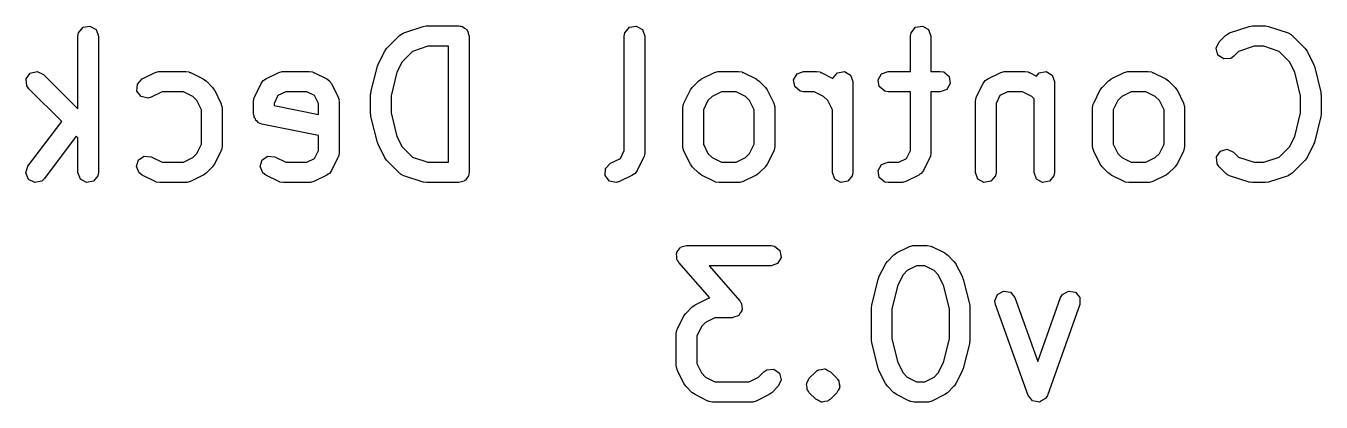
# Model space of a CAD drawing. Extents: x 112.9 to 160.3, y -137 to -94.4.
# Drawn here: x 116.63 to 126.11, y -121.28 to -118.52 of the extents above; entities that cross this region are included whole.
import ezdxf

# ---------------------------------------------------------------- set-up
doc = ezdxf.new("R2010")
doc.units = 0
doc.layers.add('BLACK', color=7, linetype='CONTINUOUS')

msp = doc.modelspace()

# ---------------------------------------------------------------- linework, layer by layer
at = {"layer": 'BLACK', "linetype": 'CONTINUOUS'}
for p, q in [((117.018, -118.572), (117.051, -118.532)), ((117.051, -118.532), (117.101, -118.524)), ((117.101, -118.524), (117.146, -118.549)), ((119.398, -118.574), (119.541, -118.526)), ((119.541, -118.526), (119.563, -118.523)), ((119.563, -118.523), (119.564, -118.522)), ((119.564, -118.522), (119.802, -118.522)), ((119.802, -118.522), (119.812, -118.524)), ((119.812, -118.524), (119.815, -118.524)), ((119.815, -118.524), (119.818, -118.525)), ((119.818, -118.525), (119.828, -118.527)), ((119.828, -118.527), (119.843, -118.539)), ((121.018, -118.572), (121.051, -118.532)), ((121.051, -118.532), (121.101, -118.524)), ((121.101, -118.524), (121.146, -118.549)), ((123.113, -118.572), (123.146, -118.532)), ((123.146, -118.532), (123.196, -118.524)), ((123.196, -118.524), (123.241, -118.549)), ((125.445, -118.574), (125.588, -118.526)), ((125.588, -118.526), (125.61, -118.523)), ((125.61, -118.523), (125.612, -118.522)), ((125.612, -118.522), (125.707, -118.522)), ((125.707, -118.522), (125.729, -118.526)), ((125.729, -118.526), (125.731, -118.526)), ((125.731, -118.526), (125.874, -118.574)), ((117.013, -118.597), (117.018, -118.572)), ((117.013, -119.131), (117.013, -118.597)), ((117.146, -118.549), (117.163, -118.597)), ((117.163, -118.597), (117.163, -119.597)), ((119.273, -118.687), (119.368, -118.592)), ((119.368, -118.592), (119.39, -118.577)), ((119.39, -118.577), (119.394, -118.577)), ((119.394, -118.577), (119.398, -118.574)), ((119.843, -118.539), (119.86, -118.549)), ((119.86, -118.549), (119.862, -118.556)), ((119.862, -118.556), (119.867, -118.56)), ((119.867, -118.56), (119.871, -118.579)), ((119.871, -118.579), (119.877, -118.597)), ((119.877, -118.597), (119.877, -119.597)), ((121.013, -118.597), (121.018, -118.572)), ((121.013, -119.437), (121.013, -118.597)), ((121.146, -118.549), (121.163, -118.597)), ((121.163, -118.597), (121.163, -119.455)), ((123.108, -118.597), (123.113, -118.572)), ((123.108, -118.856), (123.108, -118.597)), ((123.241, -118.549), (123.258, -118.597)), ((123.258, -118.597), (123.258, -118.856)), ((125.368, -118.64), (125.416, -118.592)), ((125.416, -118.592), (125.437, -118.577)), ((125.437, -118.577), (125.442, -118.577)), ((125.442, -118.577), (125.445, -118.574)), ((125.874, -118.574), (125.897, -118.586)), ((125.897, -118.586), (125.899, -118.59)), ((125.899, -118.59), (125.903, -118.592)), ((125.903, -118.592), (125.998, -118.687)), ((119.211, -118.802), (119.259, -118.707)), ((119.259, -118.707), (119.272, -118.689)), ((119.272, -118.689), (119.273, -118.687)), ((119.462, -118.711), (119.388, -118.785)), ((119.576, -118.672), (119.462, -118.711)), ((119.727, -118.672), (119.576, -118.672)), ((119.727, -119.522), (119.727, -118.672)), ((125.347, -118.686), (125.368, -118.64)), ((125.36, -118.736), (125.347, -118.686)), ((125.51, -118.711), (125.474, -118.746)), ((125.624, -118.672), (125.51, -118.711)), ((125.695, -118.672), (125.624, -118.672)), ((125.809, -118.711), (125.695, -118.672)), ((125.884, -118.785), (125.809, -118.711)), ((125.998, -118.687), (126.011, -118.706)), ((126.011, -118.706), (126.012, -118.707)), ((126.012, -118.707), (126.06, -118.802)), ((119.158, -119.008), (119.206, -118.817)), ((119.206, -118.817), (119.211, -118.805)), ((119.211, -118.805), (119.211, -118.802)), ((119.388, -118.785), (119.349, -118.862)), ((125.402, -118.765), (125.36, -118.736)), ((125.453, -118.761), (125.402, -118.765)), ((125.474, -118.746), (125.453, -118.761)), ((125.922, -118.862), (125.884, -118.785)), ((126.06, -118.802), (126.064, -118.814)), ((126.064, -118.814), (126.066, -118.817)), ((126.066, -118.817), (126.113, -119.008)), ((116.635, -118.911), (116.664, -118.869)), ((116.639, -118.962), (116.635, -118.911)), ((116.664, -118.869), (116.714, -118.856)), ((116.714, -118.856), (116.76, -118.878)), ((116.76, -118.878), (117.013, -119.131)), ((117.448, -118.949), (117.483, -118.911)), ((117.483, -118.911), (117.578, -118.864)), ((117.578, -118.864), (117.603, -118.856)), ((117.603, -118.856), (117.608, -118.857)), ((117.608, -118.857), (117.612, -118.856)), ((117.612, -118.856), (117.802, -118.856)), ((117.802, -118.856), (117.828, -118.86)), ((117.828, -118.86), (117.831, -118.863)), ((117.831, -118.863), (117.836, -118.864)), ((117.836, -118.864), (117.931, -118.911)), ((117.931, -118.911), (117.949, -118.925)), ((118.38, -118.919), (118.388, -118.911)), ((118.388, -118.911), (118.483, -118.864)), ((118.483, -118.864), (118.508, -118.856)), ((118.508, -118.856), (118.512, -118.857)), ((118.512, -118.857), (118.517, -118.856)), ((118.517, -118.856), (118.707, -118.856)), ((118.707, -118.856), (118.733, -118.86)), ((118.733, -118.86), (118.736, -118.863)), ((118.736, -118.863), (118.741, -118.864)), ((118.741, -118.864), (118.836, -118.911)), ((118.836, -118.911), (118.857, -118.927)), ((119.349, -118.862), (119.306, -119.035)), ((121.559, -118.925), (121.577, -118.912)), ((121.577, -118.912), (121.578, -118.911)), ((121.578, -118.911), (121.674, -118.864)), ((121.674, -118.864), (121.699, -118.856)), ((121.699, -118.856), (121.703, -118.857)), ((121.703, -118.857), (121.707, -118.856)), ((121.707, -118.856), (121.85, -118.856)), ((121.85, -118.856), (121.876, -118.86)), ((121.876, -118.86), (121.879, -118.863)), ((121.879, -118.863), (121.884, -118.864)), ((121.884, -118.864), (121.979, -118.911)), ((121.979, -118.911), (121.997, -118.925)), ((122.252, -118.918), (122.278, -118.873)), ((122.278, -118.873), (122.326, -118.856)), ((122.326, -118.856), (122.421, -118.856)), ((122.421, -118.856), (122.447, -118.86)), ((122.447, -118.86), (122.451, -118.863)), ((122.451, -118.863), (122.455, -118.864)), ((122.455, -118.864), (122.541, -118.907)), ((122.541, -118.905), (122.574, -118.866)), ((122.541, -118.907), (122.541, -118.905)), ((122.574, -118.866), (122.625, -118.857)), ((122.625, -118.857), (122.669, -118.883)), ((122.669, -118.883), (122.687, -118.931)), ((122.871, -118.918), (122.897, -118.873)), ((122.897, -118.873), (122.945, -118.856)), ((122.945, -118.856), (123.108, -118.856)), ((123.258, -118.856), (123.326, -118.856)), ((123.326, -118.856), (123.352, -118.86)), ((123.352, -118.86), (123.391, -118.893)), ((123.391, -118.893), (123.4, -118.944)), ((123.666, -118.919), (123.674, -118.911)), ((123.674, -118.911), (123.769, -118.864)), ((123.769, -118.864), (123.794, -118.856)), ((123.794, -118.856), (123.798, -118.857)), ((123.798, -118.857), (123.802, -118.856)), ((123.802, -118.856), (123.945, -118.856)), ((123.945, -118.856), (123.971, -118.86)), ((123.971, -118.86), (123.974, -118.863)), ((123.974, -118.863), (123.979, -118.864)), ((123.979, -118.864), (124.031, -118.89)), ((124.031, -118.89), (124.051, -118.866)), ((124.051, -118.866), (124.101, -118.857)), ((124.101, -118.857), (124.146, -118.883)), ((124.146, -118.883), (124.163, -118.931)), ((124.559, -118.925), (124.577, -118.912)), ((124.577, -118.912), (124.578, -118.911)), ((124.578, -118.911), (124.674, -118.864)), ((124.674, -118.864), (124.699, -118.856)), ((124.699, -118.856), (124.703, -118.857)), ((124.703, -118.857), (124.707, -118.856)), ((124.707, -118.856), (124.85, -118.856)), ((124.85, -118.856), (124.876, -118.86)), ((124.876, -118.86), (124.879, -118.863)), ((124.879, -118.863), (124.884, -118.864)), ((124.884, -118.864), (124.979, -118.911)), ((124.979, -118.911), (124.997, -118.925)), ((125.965, -119.035), (125.922, -118.862)), ((116.654, -118.984), (116.639, -118.962)), ((116.894, -119.223), (116.654, -118.984)), ((117.445, -119), (117.448, -118.949)), ((117.475, -119.041), (117.445, -119)), ((117.63, -119.006), (117.55, -119.045)), ((117.785, -119.006), (117.63, -119.006)), ((117.853, -119.04), (117.785, -119.006)), ((117.949, -118.925), (117.951, -118.925)), ((117.951, -118.925), (117.998, -118.973)), ((117.998, -118.973), (118.011, -118.991)), ((118.011, -118.991), (118.012, -118.992)), ((118.012, -118.992), (118.06, -119.088)), ((118.307, -119.04), (118.354, -118.945)), ((118.354, -118.945), (118.37, -118.924)), ((118.37, -118.924), (118.38, -118.919)), ((118.534, -119.006), (118.477, -119.034)), ((118.689, -119.006), (118.534, -119.006)), ((118.746, -119.034), (118.689, -119.006)), ((118.857, -118.927), (118.861, -118.937)), ((118.861, -118.937), (118.869, -118.945)), ((118.869, -118.945), (118.917, -119.04)), ((119.156, -119.026), (119.159, -119.011)), ((119.159, -119.011), (119.158, -119.008)), ((121.45, -119.088), (121.497, -118.992)), ((121.497, -118.992), (121.511, -118.974)), ((121.511, -118.973), (121.559, -118.925)), ((121.511, -118.974), (121.511, -118.973)), ((121.725, -119.006), (121.656, -119.04)), ((121.832, -119.006), (121.725, -119.006)), ((121.901, -119.04), (121.832, -119.006)), ((121.997, -118.925), (121.998, -118.925)), ((121.998, -118.925), (122.046, -118.973)), ((122.046, -118.973), (122.059, -118.991)), ((122.059, -118.991), (122.06, -118.992)), ((122.06, -118.992), (122.108, -119.088)), ((122.261, -118.968), (122.252, -118.918)), ((122.301, -119.001), (122.261, -118.968)), ((122.326, -119.006), (122.301, -119.001)), ((122.404, -119.006), (122.326, -119.006)), ((122.472, -119.04), (122.404, -119.006)), ((122.687, -118.931), (122.687, -119.597)), ((122.88, -118.968), (122.871, -118.918)), ((122.92, -119.001), (122.88, -118.968)), ((122.945, -119.006), (122.92, -119.001)), ((123.108, -119.006), (122.945, -119.006)), ((123.108, -119.437), (123.108, -119.006)), ((123.326, -119.006), (123.258, -119.006)), ((123.258, -119.006), (123.258, -119.455)), ((123.374, -118.988), (123.326, -119.006)), ((123.4, -118.944), (123.374, -118.988)), ((123.592, -119.04), (123.64, -118.945)), ((123.64, -118.945), (123.656, -118.924)), ((123.656, -118.924), (123.666, -118.919)), ((123.82, -119.006), (123.763, -119.034)), ((123.928, -119.006), (123.82, -119.006)), ((123.996, -119.04), (123.928, -119.006)), ((124.163, -118.931), (124.163, -119.597)), ((124.45, -119.088), (124.497, -118.992)), ((124.497, -118.992), (124.511, -118.974)), ((124.511, -118.973), (124.559, -118.925)), ((124.511, -118.974), (124.511, -118.973)), ((124.725, -119.006), (124.656, -119.04)), ((124.832, -119.006), (124.725, -119.006)), ((124.901, -119.04), (124.832, -119.006)), ((124.997, -118.925), (124.998, -118.925)), ((124.998, -118.925), (125.046, -118.973)), ((125.046, -118.973), (125.059, -118.991)), ((125.059, -118.991), (125.06, -118.992)), ((125.06, -118.992), (125.108, -119.088)), ((126.113, -119.008), (126.114, -119.023)), ((117.525, -119.053), (117.475, -119.041)), ((117.55, -119.045), (117.525, -119.053)), ((117.884, -119.07), (117.853, -119.04)), ((117.918, -119.139), (117.884, -119.07)), ((118.06, -119.088), (118.067, -119.113)), ((118.299, -119.074), (118.303, -119.048)), ((118.299, -119.169), (118.299, -119.074)), ((118.303, -119.048), (118.306, -119.044)), ((118.306, -119.044), (118.307, -119.04)), ((118.477, -119.034), (118.449, -119.091)), ((118.449, -119.091), (118.449, -119.107)), ((118.775, -119.091), (118.746, -119.034)), ((118.775, -119.173), (118.775, -119.091)), ((118.917, -119.04), (118.925, -119.065)), ((118.925, -119.065), (118.923, -119.069)), ((118.923, -119.069), (118.925, -119.074)), ((118.925, -119.074), (118.925, -119.455)), ((119.156, -119.169), (119.156, -119.026)), ((119.306, -119.035), (119.306, -119.16)), ((121.442, -119.121), (121.446, -119.096)), ((121.446, -119.096), (121.449, -119.092)), ((121.449, -119.092), (121.45, -119.088)), ((121.626, -119.07), (121.592, -119.139)), ((121.656, -119.04), (121.626, -119.07)), ((121.931, -119.07), (121.901, -119.04)), ((121.965, -119.139), (121.931, -119.07)), ((122.108, -119.088), (122.115, -119.113)), ((122.503, -119.07), (122.472, -119.04)), ((122.537, -119.139), (122.503, -119.07)), ((123.585, -119.074), (123.589, -119.048)), ((123.585, -119.597), (123.585, -119.074)), ((123.589, -119.048), (123.592, -119.044)), ((123.592, -119.044), (123.592, -119.04)), ((123.763, -119.034), (123.735, -119.091)), ((123.735, -119.091), (123.735, -119.597)), ((124.013, -119.057), (123.996, -119.04)), ((124.013, -119.597), (124.013, -119.057)), ((124.442, -119.121), (124.446, -119.096)), ((124.446, -119.096), (124.449, -119.092)), ((124.449, -119.092), (124.45, -119.088)), ((124.626, -119.07), (124.592, -119.139)), ((124.656, -119.04), (124.626, -119.07)), ((124.931, -119.07), (124.901, -119.04)), ((124.965, -119.139), (124.931, -119.07)), ((125.108, -119.088), (125.115, -119.113)), ((125.965, -119.16), (125.965, -119.035)), ((126.114, -119.023), (126.115, -119.026)), ((126.115, -119.026), (126.115, -119.169)), ((117.918, -119.389), (117.918, -119.139)), ((118.067, -119.113), (118.066, -119.117)), ((118.066, -119.117), (118.068, -119.121)), ((118.068, -119.121), (118.068, -119.407)), ((118.303, -119.18), (118.299, -119.169)), ((118.303, -119.193), (118.303, -119.18)), ((118.312, -119.204), (118.303, -119.193)), ((118.449, -119.107), (118.775, -119.173)), ((119.157, -119.172), (119.156, -119.169)), ((119.158, -119.187), (119.157, -119.172)), ((119.206, -119.377), (119.158, -119.187)), ((119.306, -119.16), (119.349, -119.333)), ((121.442, -119.407), (121.442, -119.121)), ((121.592, -119.139), (121.592, -119.389)), ((121.965, -119.389), (121.965, -119.139)), ((122.115, -119.113), (122.114, -119.117)), ((122.114, -119.117), (122.115, -119.121)), ((122.115, -119.121), (122.115, -119.407)), ((122.537, -119.597), (122.537, -119.139)), ((124.442, -119.407), (124.442, -119.121)), ((124.592, -119.139), (124.592, -119.389)), ((124.965, -119.389), (124.965, -119.139)), ((125.115, -119.113), (125.114, -119.117)), ((125.114, -119.117), (125.115, -119.121)), ((125.115, -119.121), (125.115, -119.407)), ((125.922, -119.333), (125.965, -119.16)), ((126.113, -119.187), (126.066, -119.377)), ((126.115, -119.169), (126.113, -119.184)), ((126.113, -119.184), (126.113, -119.187)), ((116.647, -119.552), (116.894, -119.223)), ((118.316, -119.217), (118.312, -119.204)), ((118.327, -119.223), (118.316, -119.217)), ((118.335, -119.233), (118.327, -119.223)), ((118.359, -119.242), (118.335, -119.233)), ((118.775, -119.326), (118.359, -119.242)), ((117.001, -119.331), (116.767, -119.642)), ((117.013, -119.343), (117.001, -119.331)), ((117.013, -119.597), (117.013, -119.343)), ((117.884, -119.458), (117.918, -119.389)), ((118.775, -119.437), (118.775, -119.326)), ((119.208, -119.38), (119.206, -119.377)), ((119.211, -119.393), (119.208, -119.38)), ((119.349, -119.333), (119.388, -119.41)), ((121.592, -119.389), (121.626, -119.458)), ((121.931, -119.458), (121.965, -119.389)), ((124.592, -119.389), (124.626, -119.458)), ((124.931, -119.458), (124.965, -119.389)), ((125.884, -119.41), (125.922, -119.333)), ((126.066, -119.377), (126.06, -119.389)), ((126.06, -119.389), (126.06, -119.393)), ((117.456, -119.505), (117.499, -119.477)), ((117.499, -119.477), (117.55, -119.483)), ((117.55, -119.483), (117.63, -119.522)), ((117.853, -119.488), (117.884, -119.458)), ((118.06, -119.44), (118.012, -119.536)), ((118.063, -119.433), (118.06, -119.436)), ((118.06, -119.436), (118.06, -119.44)), ((118.068, -119.407), (118.063, -119.433)), ((118.361, -119.505), (118.404, -119.477)), ((118.404, -119.477), (118.455, -119.483)), ((118.455, -119.483), (118.534, -119.522)), ((118.746, -119.494), (118.775, -119.437)), ((118.918, -119.484), (118.917, -119.488)), ((118.92, -119.48), (118.918, -119.484)), ((118.925, -119.455), (118.92, -119.48)), ((119.259, -119.488), (119.211, -119.393)), ((119.388, -119.41), (119.462, -119.484)), ((119.462, -119.484), (119.576, -119.522)), ((120.985, -119.494), (121.013, -119.437)), ((121.156, -119.484), (121.155, -119.488)), ((121.159, -119.48), (121.156, -119.484)), ((121.163, -119.455), (121.159, -119.48)), ((121.443, -119.411), (121.442, -119.407)), ((121.442, -119.415), (121.443, -119.411)), ((121.45, -119.44), (121.442, -119.415)), ((121.497, -119.536), (121.45, -119.44)), ((121.626, -119.458), (121.656, -119.488)), ((121.901, -119.488), (121.931, -119.458)), ((122.108, -119.44), (122.06, -119.536)), ((122.111, -119.433), (122.108, -119.436)), ((122.108, -119.436), (122.108, -119.44)), ((122.115, -119.407), (122.111, -119.433)), ((123.08, -119.494), (123.108, -119.437)), ((123.251, -119.484), (123.25, -119.488)), ((123.254, -119.48), (123.251, -119.484)), ((123.258, -119.455), (123.254, -119.48)), ((124.443, -119.411), (124.442, -119.407)), ((124.442, -119.415), (124.443, -119.411)), ((124.45, -119.44), (124.442, -119.415)), ((124.497, -119.536), (124.45, -119.44)), ((124.626, -119.458), (124.656, -119.488)), ((124.901, -119.488), (124.931, -119.458)), ((125.108, -119.44), (125.06, -119.536)), ((125.111, -119.433), (125.108, -119.436)), ((125.108, -119.436), (125.108, -119.44)), ((125.115, -119.407), (125.111, -119.433)), ((125.349, -119.483), (125.378, -119.441)), ((125.353, -119.534), (125.349, -119.483)), ((125.378, -119.441), (125.428, -119.427)), ((125.428, -119.427), (125.474, -119.449)), ((125.474, -119.449), (125.51, -119.484)), ((125.51, -119.484), (125.624, -119.522)), ((125.695, -119.522), (125.809, -119.484)), ((125.809, -119.484), (125.884, -119.41)), ((126.06, -119.393), (126.012, -119.488)), ((116.632, -119.601), (116.647, -119.552)), ((117.442, -119.554), (117.456, -119.505)), ((117.462, -119.601), (117.442, -119.554)), ((117.63, -119.522), (117.785, -119.522)), ((117.785, -119.522), (117.853, -119.488)), ((117.998, -119.555), (117.951, -119.603)), ((117.999, -119.554), (117.998, -119.555)), ((118.012, -119.536), (117.999, -119.554)), ((118.347, -119.554), (118.361, -119.505)), ((118.367, -119.601), (118.347, -119.554)), ((118.534, -119.522), (118.689, -119.522)), ((118.689, -119.522), (118.746, -119.494)), ((118.917, -119.488), (118.869, -119.583)), ((119.26, -119.489), (119.259, -119.488)), ((119.273, -119.508), (119.26, -119.489)), ((119.368, -119.603), (119.273, -119.508)), ((119.576, -119.522), (119.727, -119.522)), ((120.873, -119.619), (120.876, -119.568)), ((120.876, -119.568), (120.912, -119.53)), ((120.912, -119.53), (120.985, -119.494)), ((121.155, -119.488), (121.108, -119.583)), ((121.498, -119.537), (121.497, -119.536)), ((121.511, -119.555), (121.498, -119.537)), ((121.559, -119.603), (121.511, -119.555)), ((121.656, -119.488), (121.725, -119.522)), ((121.725, -119.522), (121.832, -119.522)), ((121.832, -119.522), (121.901, -119.488)), ((122.046, -119.555), (121.998, -119.603)), ((122.047, -119.554), (122.046, -119.555)), ((122.06, -119.536), (122.047, -119.554)), ((122.871, -119.584), (122.897, -119.54)), ((122.897, -119.54), (122.945, -119.522)), ((122.945, -119.522), (123.023, -119.522)), ((123.023, -119.522), (123.08, -119.494)), ((123.25, -119.488), (123.203, -119.583)), ((124.498, -119.537), (124.497, -119.536)), ((124.511, -119.555), (124.498, -119.537)), ((124.559, -119.603), (124.511, -119.555)), ((124.656, -119.488), (124.725, -119.522)), ((124.725, -119.522), (124.832, -119.522)), ((124.832, -119.522), (124.901, -119.488)), ((125.046, -119.555), (124.998, -119.603)), ((125.047, -119.554), (125.046, -119.555)), ((125.06, -119.536), (125.047, -119.554)), ((125.368, -119.555), (125.353, -119.534)), ((125.416, -119.603), (125.368, -119.555)), ((125.624, -119.522), (125.695, -119.522)), ((125.998, -119.508), (125.903, -119.603)), ((125.999, -119.506), (125.998, -119.508)), ((126.012, -119.488), (125.999, -119.506)), ((116.652, -119.649), (116.632, -119.601)), ((116.698, -119.672), (116.652, -119.649)), ((116.748, -119.66), (116.698, -119.672)), ((116.767, -119.642), (116.748, -119.66)), ((117.031, -119.646), (117.013, -119.597)), ((117.075, -119.671), (117.031, -119.646)), ((117.126, -119.662), (117.075, -119.671)), ((117.159, -119.623), (117.126, -119.662)), ((117.163, -119.597), (117.159, -119.623)), ((117.483, -119.617), (117.462, -119.601)), ((117.578, -119.664), (117.483, -119.617)), ((117.583, -119.665), (117.578, -119.664)), ((117.586, -119.668), (117.583, -119.665)), ((117.612, -119.672), (117.586, -119.668)), ((117.802, -119.672), (117.612, -119.672)), ((117.807, -119.671), (117.802, -119.672)), ((117.811, -119.672), (117.807, -119.671)), ((117.836, -119.664), (117.811, -119.672)), ((117.931, -119.617), (117.836, -119.664)), ((117.932, -119.616), (117.931, -119.617)), ((117.951, -119.603), (117.932, -119.616)), ((118.388, -119.617), (118.367, -119.601)), ((118.483, -119.664), (118.388, -119.617)), ((118.488, -119.665), (118.483, -119.664)), ((118.491, -119.668), (118.488, -119.665)), ((118.517, -119.672), (118.491, -119.668)), ((118.707, -119.672), (118.517, -119.672)), ((118.711, -119.671), (118.707, -119.672)), ((118.716, -119.672), (118.711, -119.671)), ((118.741, -119.664), (118.716, -119.672)), ((118.836, -119.617), (118.741, -119.664)), ((118.844, -119.609), (118.836, -119.617)), ((118.854, -119.604), (118.844, -119.609)), ((118.869, -119.583), (118.854, -119.604)), ((119.372, -119.605), (119.368, -119.603)), ((119.375, -119.609), (119.372, -119.605)), ((119.398, -119.621), (119.375, -119.609)), ((119.541, -119.669), (119.398, -119.621)), ((119.542, -119.668), (119.541, -119.669)), ((119.564, -119.672), (119.542, -119.668)), ((119.802, -119.672), (119.564, -119.672)), ((119.821, -119.666), (119.802, -119.672)), ((119.84, -119.662), (119.821, -119.666)), ((119.844, -119.657), (119.84, -119.662)), ((119.851, -119.655), (119.844, -119.657)), ((119.86, -119.638), (119.851, -119.655)), ((119.873, -119.623), (119.86, -119.638)), ((119.875, -119.613), (119.873, -119.623)), ((119.876, -119.61), (119.875, -119.613)), ((119.877, -119.597), (119.876, -119.607)), ((119.876, -119.607), (119.876, -119.61)), ((120.904, -119.66), (120.873, -119.619)), ((120.954, -119.672), (120.904, -119.66)), ((120.979, -119.664), (120.954, -119.672)), ((121.074, -119.617), (120.979, -119.664)), ((121.082, -119.609), (121.074, -119.617)), ((121.092, -119.604), (121.082, -119.609)), ((121.108, -119.583), (121.092, -119.604)), ((121.56, -119.603), (121.559, -119.603)), ((121.578, -119.617), (121.56, -119.603)), ((121.674, -119.664), (121.578, -119.617)), ((121.678, -119.665), (121.674, -119.664)), ((121.681, -119.668), (121.678, -119.665)), ((121.707, -119.672), (121.681, -119.668)), ((121.85, -119.672), (121.707, -119.672)), ((121.854, -119.671), (121.85, -119.672)), ((121.859, -119.672), (121.854, -119.671)), ((121.884, -119.664), (121.859, -119.672)), ((121.979, -119.617), (121.884, -119.664)), ((121.98, -119.616), (121.979, -119.617)), ((121.998, -119.603), (121.98, -119.616)), ((122.554, -119.646), (122.537, -119.597)), ((122.599, -119.671), (122.554, -119.646)), ((122.649, -119.662), (122.599, -119.671)), ((122.682, -119.623), (122.649, -119.662)), ((122.687, -119.597), (122.682, -119.623)), ((122.88, -119.635), (122.871, -119.584)), ((122.92, -119.668), (122.88, -119.635)), ((122.945, -119.672), (122.92, -119.668)), ((123.04, -119.672), (122.945, -119.672)), ((123.045, -119.671), (123.04, -119.672)), ((123.049, -119.672), (123.045, -119.671)), ((123.074, -119.664), (123.049, -119.672)), ((123.169, -119.617), (123.074, -119.664)), ((123.177, -119.609), (123.169, -119.617)), ((123.187, -119.604), (123.177, -119.609)), ((123.203, -119.583), (123.187, -119.604)), ((123.602, -119.646), (123.585, -119.597)), ((123.646, -119.671), (123.602, -119.646)), ((123.697, -119.662), (123.646, -119.671)), ((123.73, -119.623), (123.697, -119.662)), ((123.735, -119.597), (123.73, -119.623)), ((124.031, -119.646), (124.013, -119.597)), ((124.075, -119.671), (124.031, -119.646)), ((124.126, -119.662), (124.075, -119.671)), ((124.159, -119.623), (124.126, -119.662)), ((124.163, -119.597), (124.159, -119.623)), ((124.56, -119.603), (124.559, -119.603)), ((124.578, -119.617), (124.56, -119.603)), ((124.674, -119.664), (124.578, -119.617)), ((124.678, -119.665), (124.674, -119.664)), ((124.681, -119.668), (124.678, -119.665)), ((124.707, -119.672), (124.681, -119.668)), ((124.85, -119.672), (124.707, -119.672)), ((124.854, -119.671), (124.85, -119.672)), ((124.859, -119.672), (124.854, -119.671)), ((124.884, -119.664), (124.859, -119.672)), ((124.979, -119.617), (124.884, -119.664)), ((124.98, -119.616), (124.979, -119.617)), ((124.998, -119.603), (124.98, -119.616)), ((125.42, -119.605), (125.416, -119.603)), ((125.422, -119.609), (125.42, -119.605)), ((125.445, -119.621), (125.422, -119.609)), ((125.588, -119.669), (125.445, -119.621)), ((125.59, -119.668), (125.588, -119.669)), ((125.612, -119.672), (125.59, -119.668)), ((125.707, -119.672), (125.612, -119.672)), ((125.709, -119.672), (125.707, -119.672)), ((125.731, -119.669), (125.709, -119.672)), ((125.874, -119.621), (125.731, -119.669)), ((125.877, -119.618), (125.874, -119.621)), ((125.882, -119.618), (125.877, -119.618)), ((125.903, -119.603), (125.882, -119.618)), ((121.421, -120.15), (121.426, -120.148)), ((121.426, -120.148), (121.43, -120.143)), ((121.43, -120.143), (121.45, -120.139)), ((121.45, -120.139), (121.469, -120.132)), ((121.469, -120.132), (122.088, -120.132)), ((122.088, -120.132), (122.114, -120.137)), ((122.114, -120.137), (122.153, -120.17)), ((123.007, -120.188), (123.102, -120.14)), ((123.102, -120.14), (123.127, -120.133)), ((123.127, -120.133), (123.131, -120.134)), ((123.131, -120.134), (123.136, -120.132)), ((123.136, -120.132), (123.231, -120.132)), ((123.231, -120.132), (123.257, -120.137)), ((123.257, -120.137), (123.26, -120.14)), ((123.26, -120.14), (123.264, -120.14)), ((123.264, -120.14), (123.36, -120.188)), ((121.395, -120.194), (121.398, -120.189)), ((121.399, -120.214), (121.395, -120.194)), ((121.398, -120.183), (121.411, -120.167)), ((121.398, -120.189), (121.398, -120.183)), ((121.399, -120.234), (121.399, -120.214)), ((121.404, -120.242), (121.399, -120.234)), ((121.404, -120.245), (121.404, -120.242)), ((121.411, -120.167), (121.421, -120.15)), ((122.162, -120.22), (122.136, -120.265)), ((122.153, -120.17), (122.162, -120.22)), ((122.94, -120.25), (122.987, -120.202)), ((122.987, -120.202), (123.006, -120.189)), ((123.006, -120.189), (123.007, -120.188)), ((123.36, -120.188), (123.378, -120.201)), ((123.378, -120.201), (123.379, -120.202)), ((123.379, -120.202), (123.427, -120.25)), ((121.407, -120.247), (121.404, -120.245)), ((121.413, -120.257), (121.407, -120.247)), ((121.64, -120.517), (121.413, -120.257)), ((122.088, -120.282), (121.634, -120.282)), ((121.634, -120.282), (121.859, -120.539)), ((122.136, -120.265), (122.088, -120.282)), ((122.878, -120.364), (122.926, -120.269)), ((122.926, -120.269), (122.939, -120.251)), ((122.939, -120.251), (122.94, -120.25)), ((123.085, -120.317), (123.054, -120.347)), ((123.153, -120.282), (123.085, -120.317)), ((123.213, -120.282), (123.153, -120.282)), ((123.282, -120.317), (123.213, -120.282)), ((123.312, -120.347), (123.282, -120.317)), ((123.427, -120.25), (123.44, -120.268)), ((123.44, -120.268), (123.441, -120.269)), ((123.441, -120.269), (123.489, -120.364)), ((122.825, -120.57), (122.872, -120.38)), ((122.872, -120.38), (122.878, -120.368)), ((122.878, -120.368), (122.878, -120.364)), ((123.016, -120.424), (122.973, -120.598)), ((123.054, -120.347), (123.016, -120.424)), ((123.351, -120.424), (123.312, -120.347)), ((123.394, -120.598), (123.351, -120.424)), ((123.489, -120.364), (123.492, -120.377)), ((123.492, -120.377), (123.494, -120.38)), ((123.494, -120.38), (123.542, -120.57)), ((121.531, -120.569), (121.626, -120.521)), ((121.626, -120.521), (121.64, -120.517)), ((123.727, -120.54), (123.745, -120.492)), ((123.745, -120.492), (123.79, -120.467)), ((123.79, -120.467), (123.84, -120.476)), ((123.84, -120.476), (123.873, -120.515)), ((123.873, -120.515), (124.04, -120.984)), ((124.04, -120.984), (124.208, -120.515)), ((124.208, -120.515), (124.221, -120.493)), ((124.221, -120.493), (124.265, -120.467)), ((124.265, -120.467), (124.316, -120.476)), ((124.316, -120.476), (124.349, -120.515)), ((124.349, -120.515), (124.349, -120.566)), ((121.464, -120.631), (121.511, -120.583)), ((121.511, -120.583), (121.53, -120.57)), ((121.53, -120.57), (121.531, -120.569)), ((121.859, -120.539), (121.865, -120.549)), ((121.873, -120.613), (121.861, -120.628)), ((121.865, -120.549), (121.867, -120.551)), ((121.867, -120.551), (121.868, -120.554)), ((121.868, -120.554), (121.872, -120.561)), ((121.872, -120.561), (121.873, -120.581)), ((121.873, -120.581), (121.876, -120.601)), ((121.876, -120.601), (121.873, -120.607)), ((121.873, -120.607), (121.873, -120.613)), ((122.823, -120.588), (122.825, -120.574)), ((122.823, -120.826), (122.823, -120.588)), ((122.825, -120.574), (122.825, -120.57)), ((122.973, -120.598), (122.973, -120.817)), ((123.394, -120.817), (123.394, -120.598)), ((123.542, -120.57), (123.543, -120.585)), ((123.543, -120.585), (123.544, -120.588)), ((123.544, -120.588), (123.544, -120.826)), ((123.732, -120.566), (123.727, -120.54)), ((123.97, -121.233), (123.732, -120.566)), ((124.349, -120.566), (124.111, -121.233)), ((121.402, -120.745), (121.45, -120.65)), ((121.45, -120.65), (121.463, -120.632)), ((121.463, -120.632), (121.464, -120.631)), ((121.609, -120.698), (121.578, -120.728)), ((121.677, -120.663), (121.609, -120.698)), ((121.802, -120.663), (121.677, -120.663)), ((121.821, -120.656), (121.802, -120.663)), ((121.841, -120.652), (121.821, -120.656)), ((121.845, -120.648), (121.841, -120.652)), ((121.851, -120.646), (121.845, -120.648)), ((121.861, -120.628), (121.851, -120.646)), ((121.394, -120.779), (121.399, -120.753)), ((121.394, -121.017), (121.394, -120.779)), ((121.399, -120.753), (121.401, -120.75)), ((121.401, -120.75), (121.402, -120.745)), ((121.578, -120.728), (121.544, -120.797)), ((121.544, -120.797), (121.544, -120.999)), ((122.824, -120.83), (122.823, -120.826)), ((122.825, -120.845), (122.824, -120.83)), ((122.872, -121.035), (122.825, -120.845)), ((122.973, -120.817), (123.016, -120.991)), ((123.351, -120.991), (123.394, -120.817)), ((123.542, -120.845), (123.494, -121.035)), ((123.544, -120.826), (123.541, -120.841)), ((123.541, -120.841), (123.542, -120.845)), ((121.544, -120.999), (121.578, -121.068)), ((123.016, -120.991), (123.054, -121.068)), ((123.312, -121.068), (123.351, -120.991)), ((121.396, -121.021), (121.394, -121.017)), ((121.395, -121.025), (121.396, -121.021)), ((121.402, -121.05), (121.395, -121.025)), ((121.45, -121.146), (121.402, -121.05)), ((121.578, -121.068), (121.609, -121.098)), ((121.996, -121.098), (122.035, -121.059)), ((122.035, -121.059), (122.056, -121.044)), ((122.056, -121.044), (122.108, -121.04)), ((122.108, -121.04), (122.15, -121.069)), ((122.15, -121.069), (122.163, -121.119)), ((122.368, -121.107), (122.416, -121.059)), ((122.416, -121.059), (122.424, -121.053)), ((122.424, -121.053), (122.426, -121.051)), ((122.426, -121.051), (122.429, -121.05)), ((122.429, -121.05), (122.432, -121.047)), ((122.429, -121.05), (122.429, -121.05)), ((122.432, -121.047), (122.434, -121.047)), ((122.434, -121.047), (122.437, -121.044)), ((122.437, -121.044), (122.457, -121.042)), ((122.457, -121.042), (122.476, -121.037)), ((122.476, -121.037), (122.479, -121.039)), ((122.479, -121.039), (122.482, -121.038)), ((122.482, -121.038), (122.485, -121.04)), ((122.485, -121.04), (122.488, -121.04)), ((122.488, -121.04), (122.504, -121.051)), ((122.504, -121.051), (122.522, -121.059)), ((122.522, -121.059), (122.57, -121.107)), ((122.874, -121.038), (122.872, -121.035)), ((122.878, -121.05), (122.874, -121.038)), ((122.926, -121.146), (122.878, -121.05)), ((123.054, -121.068), (123.085, -121.098)), ((123.282, -121.098), (123.312, -121.068)), ((123.489, -121.05), (123.441, -121.146)), ((123.494, -121.035), (123.489, -121.047)), ((123.489, -121.047), (123.489, -121.05)), ((121.451, -121.147), (121.45, -121.146)), ((121.464, -121.165), (121.451, -121.147)), ((121.511, -121.213), (121.464, -121.165)), ((121.609, -121.098), (121.677, -121.132)), ((121.677, -121.132), (121.928, -121.132)), ((121.928, -121.132), (121.996, -121.098)), ((122.141, -121.165), (122.094, -121.213)), ((122.163, -121.119), (122.141, -121.165)), ((122.347, -121.153), (122.35, -121.147)), ((122.352, -121.172), (122.347, -121.153)), ((122.349, -121.14), (122.36, -121.124)), ((122.35, -121.147), (122.349, -121.14)), ((122.353, -121.191), (122.352, -121.172)), ((122.359, -121.2), (122.353, -121.191)), ((122.36, -121.124), (122.368, -121.107)), ((122.57, -121.107), (122.575, -121.115)), ((122.575, -121.115), (122.578, -121.117)), ((122.578, -121.117), (122.579, -121.12)), ((122.589, -121.179), (122.578, -121.195)), ((122.579, -121.12), (122.585, -121.128)), ((122.585, -121.128), (122.586, -121.147)), ((122.586, -121.147), (122.591, -121.166)), ((122.591, -121.166), (122.589, -121.172)), ((122.589, -121.172), (122.589, -121.179)), ((122.927, -121.147), (122.926, -121.146)), ((122.94, -121.165), (122.927, -121.147)), ((122.987, -121.213), (122.94, -121.165)), ((123.085, -121.098), (123.153, -121.132)), ((123.153, -121.132), (123.213, -121.132)), ((123.213, -121.132), (123.282, -121.098)), ((123.427, -121.165), (123.379, -121.213)), ((123.428, -121.164), (123.427, -121.165)), ((123.441, -121.146), (123.428, -121.164)), ((121.513, -121.213), (121.511, -121.213)), ((121.531, -121.227), (121.513, -121.213)), ((121.626, -121.274), (121.531, -121.227)), ((121.63, -121.275), (121.626, -121.274)), ((121.634, -121.278), (121.63, -121.275)), ((121.66, -121.282), (121.634, -121.278)), ((121.945, -121.282), (121.66, -121.282)), ((121.949, -121.281), (121.945, -121.282)), ((121.954, -121.282), (121.949, -121.281)), ((121.979, -121.274), (121.954, -121.282)), ((122.074, -121.227), (121.979, -121.274)), ((122.075, -121.226), (122.074, -121.227)), ((122.094, -121.213), (122.075, -121.226)), ((122.36, -121.203), (122.359, -121.2)), ((122.363, -121.205), (122.36, -121.203)), ((122.368, -121.213), (122.363, -121.205)), ((122.416, -121.26), (122.368, -121.213)), ((122.434, -121.269), (122.416, -121.26)), ((122.45, -121.28), (122.434, -121.269)), ((122.453, -121.28), (122.45, -121.28)), ((122.456, -121.281), (122.453, -121.28)), ((122.459, -121.281), (122.456, -121.281)), ((122.463, -121.282), (122.459, -121.281)), ((122.481, -121.277), (122.463, -121.282)), ((122.501, -121.275), (122.481, -121.277)), ((122.505, -121.273), (122.501, -121.275)), ((122.507, -121.272), (122.505, -121.273)), ((122.509, -121.27), (122.507, -121.272)), ((122.512, -121.269), (122.509, -121.27)), ((122.509, -121.27), (122.509, -121.27)), ((122.514, -121.266), (122.512, -121.269)), ((122.522, -121.26), (122.514, -121.266)), ((122.57, -121.213), (122.522, -121.26)), ((122.578, -121.195), (122.57, -121.213)), ((122.989, -121.213), (122.987, -121.213)), ((123.007, -121.227), (122.989, -121.213)), ((123.102, -121.274), (123.007, -121.227)), ((123.107, -121.275), (123.102, -121.274)), ((123.11, -121.278), (123.107, -121.275)), ((123.136, -121.282), (123.11, -121.278)), ((123.231, -121.282), (123.136, -121.282)), ((123.235, -121.281), (123.231, -121.282)), ((123.24, -121.282), (123.235, -121.281)), ((123.264, -121.274), (123.24, -121.282)), ((123.36, -121.227), (123.264, -121.274)), ((123.361, -121.226), (123.36, -121.227)), ((123.379, -121.213), (123.361, -121.226)), ((123.987, -121.253), (123.97, -121.233)), ((123.97, -121.233), (123.97, -121.233)), ((123.97, -121.233), (123.97, -121.233)), ((124.003, -121.272), (123.987, -121.253)), ((124.003, -121.273), (124.003, -121.272)), ((124.003, -121.272), (124.003, -121.272)), ((124.028, -121.277), (124.003, -121.273)), ((124.053, -121.281), (124.028, -121.277)), ((124.054, -121.281), (124.053, -121.281)), ((124.053, -121.281), (124.053, -121.281)), ((124.076, -121.268), (124.054, -121.281)), ((124.098, -121.256), (124.076, -121.268)), ((124.111, -121.233), (124.098, -121.255)), ((124.098, -121.255), (124.098, -121.255)), ((124.098, -121.255), (124.098, -121.256))]:
    msp.add_line(p, q, dxfattribs=at)

doc.saveas('drawing.dxf')
